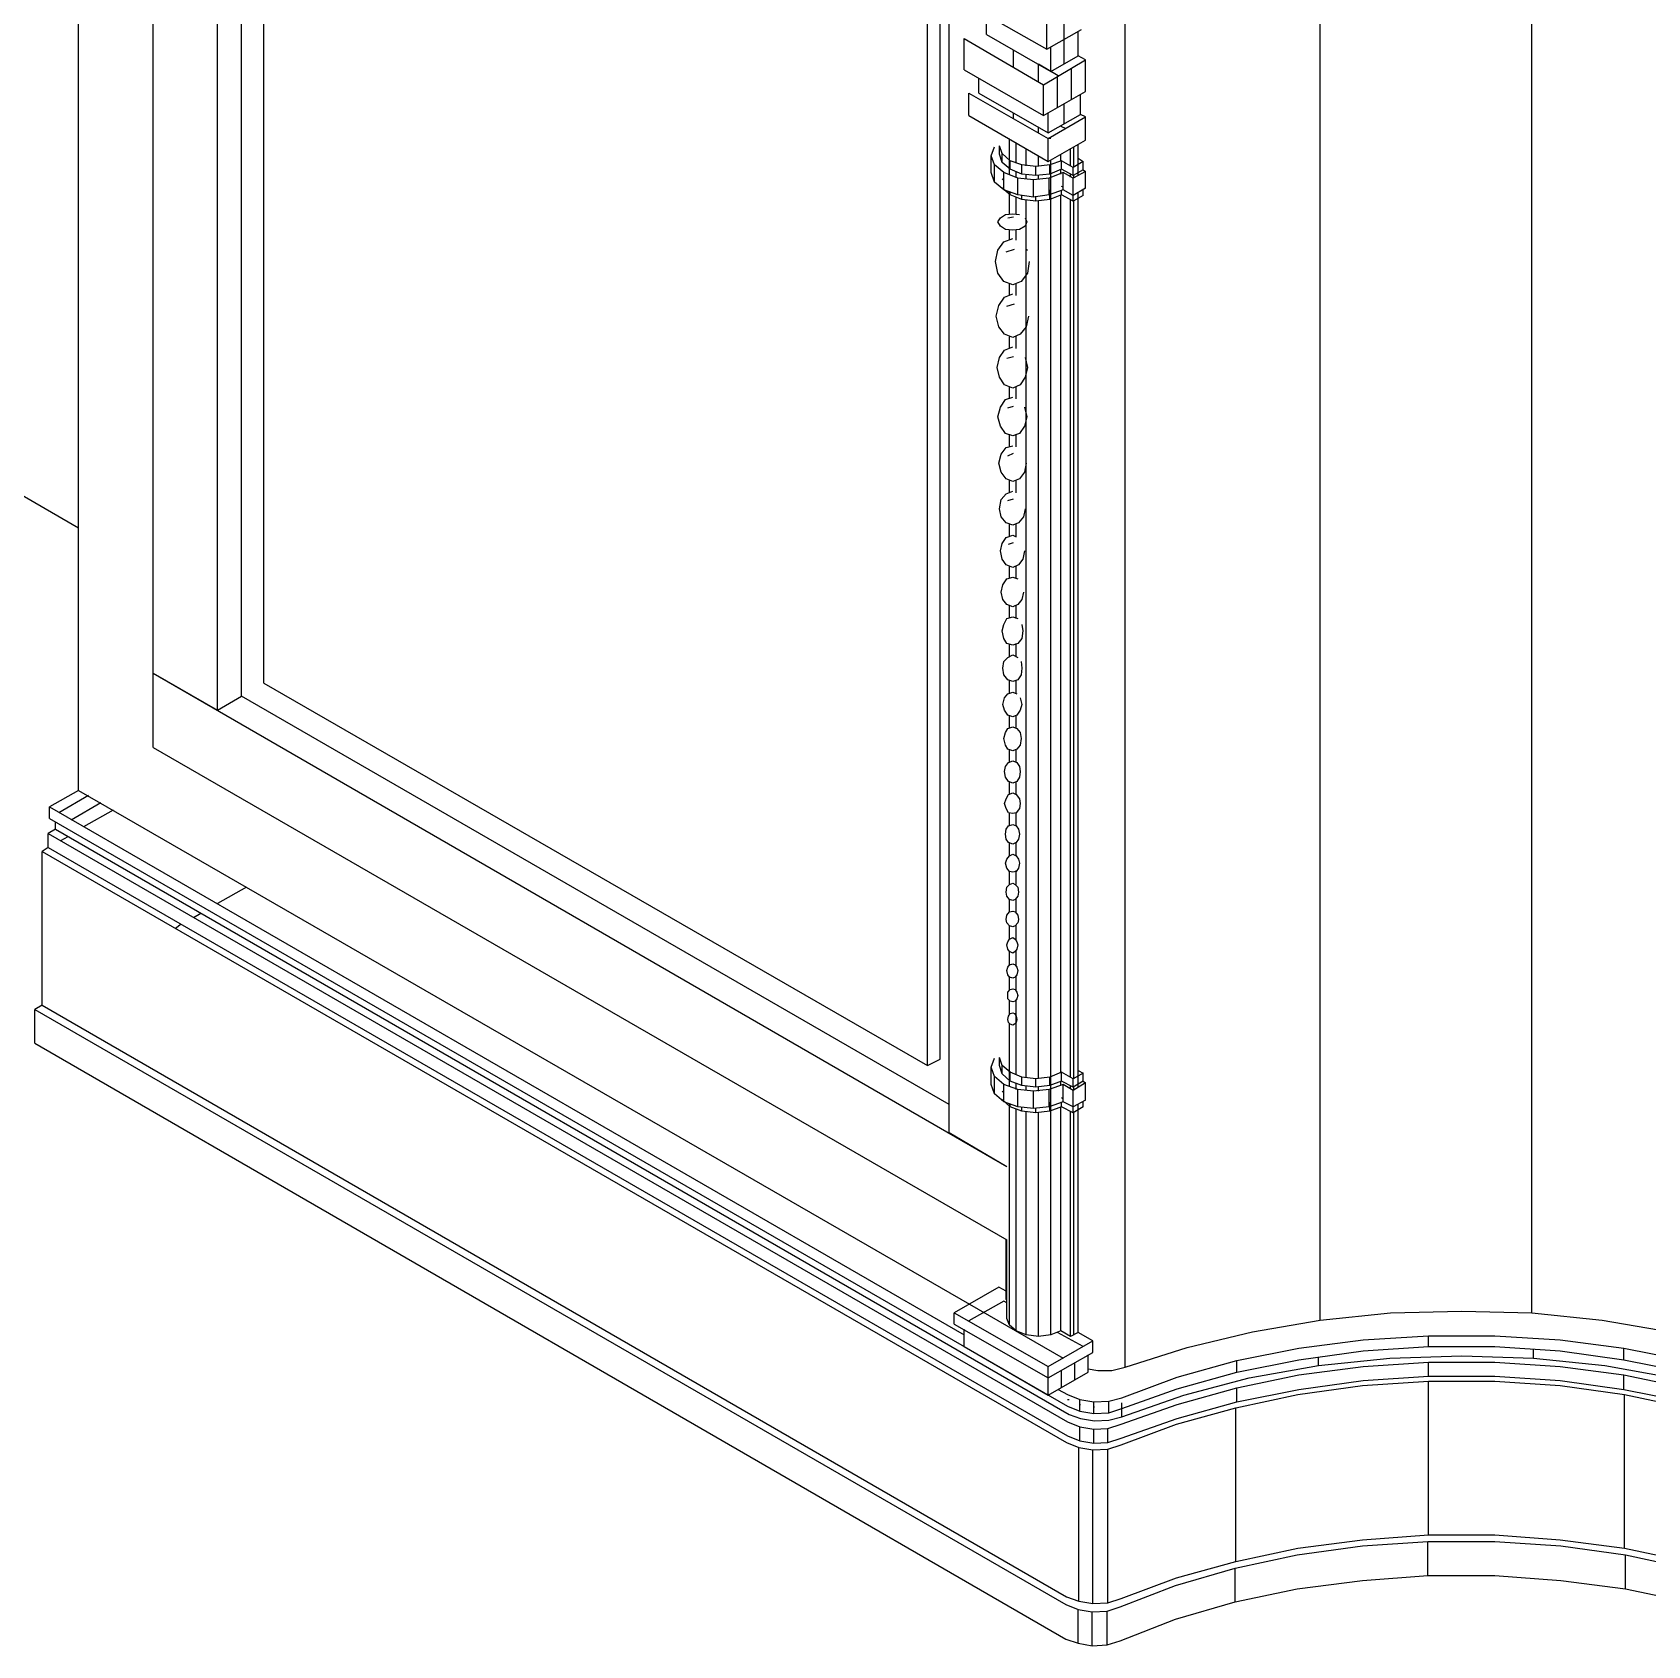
# Model space of a CAD drawing. Header units: inches. Extents: x 0.3 to 16.2, y 0.3 to 11.4.
# Drawn here: x 12.453 to 13.222, y 7.473 to 8.242 of the extents above; entities that cross this region are included whole.
import ezdxf

# ---------------------------------------------------------------- set-up
doc = ezdxf.new("R2010")
doc.units = ezdxf.units.IN
doc.header["$LTSCALE"] = 0.009843
doc.header["$MEASUREMENT"] = 0
doc.layers.add('GEOMETRY', color=7, linetype='Continuous')

msp = doc.modelspace()

# ---------------------------------------------------------------- linework, layer by layer
at = {"layer": 'GEOMETRY'}
for p, q in [((11.20039, 8.74134), (12.4748, 8.00551)), ((12.4748, 7.88031), (12.4748, 8.61024)), ((12.51024, 7.93622), (12.51024, 8.49016)), ((12.54094, 7.9185), (12.54094, 8.47244)), ((12.55236, 7.9252), (12.55236, 8.46575)), ((12.56299, 7.9315), (12.56299, 8.44724)), ((13.16693, 7.6315), (13.16693, 8.36457)), ((13.06614, 7.62795), (13.06614, 8.36102)), ((12.97323, 7.60551), (12.97323, 8.33622)), ((12.88937, 7.71732), (12.88937, 8.27087)), ((12.93583, 8.23346), (12.93583, 8.27008)), ((12.94409, 8.23819), (12.94409, 8.2752)), ((12.87913, 7.74921), (12.87913, 8.26496)), ((12.88504, 7.75236), (12.88504, 8.2685)), ((12.90197, 8.25276), (12.93583, 8.23346)), ((12.90709, 8.24055), (12.90709, 8.24961)), ((12.90709, 8.24055), (12.9378, 8.22283)), ((12.93583, 8.23346), (12.95236, 8.24291)), ((12.95079, 8.23031), (12.95079, 8.24213)), ((12.89646, 8.23858), (12.93425, 8.21654)), ((12.89646, 8.23858), (12.93425, 8.21654)), ((12.89646, 8.22362), (12.89646, 8.23858)), ((12.92008, 8.2248), (12.92008, 8.23307)), ((12.9378, 8.22283), (12.9378, 8.23465)), ((12.94409, 8.22638), (12.94409, 8.23819)), ((12.94134, 8.22087), (12.93189, 8.22638)), ((12.93189, 8.21811), (12.93189, 8.22638)), ((12.93425, 8.21654), (12.95433, 8.22835)), ((12.93425, 8.21654), (12.95433, 8.22835)), ((12.9378, 8.22283), (12.95079, 8.23031)), ((12.94764, 8.20945), (12.94764, 8.22441)), ((12.95433, 8.22835), (12.95079, 8.23031)), ((12.95433, 8.21339), (12.95433, 8.22835)), ((12.89646, 8.22362), (12.93425, 8.20197)), ((12.90354, 8.2126), (12.90354, 8.21929)), ((12.93425, 8.20197), (12.93425, 8.21654)), ((12.94094, 8.20551), (12.94094, 8.22047)), ((12.89882, 8.2126), (12.93661, 8.19094)), ((12.89882, 8.2126), (12.93661, 8.19094)), ((12.89882, 8.20197), (12.89882, 8.2126)), ((12.90354, 8.2126), (12.93661, 8.1937)), ((12.93425, 8.20197), (12.95433, 8.21339)), ((12.95197, 8.20236), (12.95197, 8.21181)), ((12.89882, 8.20197), (12.93661, 8.17992)), ((12.92008, 8.20039), (12.92008, 8.20315)), ((12.93661, 8.1937), (12.93661, 8.20315)), ((12.93661, 8.1937), (12.95197, 8.20236)), ((12.93661, 8.19094), (12.95433, 8.20118)), ((12.93661, 8.19094), (12.95433, 8.20118)), ((12.94409, 8.19803), (12.94409, 8.20748)), ((12.95433, 8.20118), (12.95197, 8.20236)), ((12.95433, 8.19016), (12.95433, 8.20118)), ((12.93189, 8.1937), (12.93189, 8.19646)), ((12.94252, 8.19685), (12.94488, 8.19567)), ((12.90945, 8.18268), (12.91102, 8.18701)), ((12.91457, 8.18386), (12.91339, 8.1874)), ((12.91457, 8.18386), (12.91339, 8.1874)), ((12.91339, 8.18346), (12.91339, 8.1874)), ((12.91811, 8.17362), (12.91811, 8.19094)), ((12.92126, 8.17913), (12.92126, 8.18898)), ((12.92598, 8.17795), (12.92598, 8.18622)), ((12.9378, 8.19094), (12.93661, 8.19094)), ((12.9378, 8.19094), (12.93661, 8.19094)), ((12.93661, 8.17992), (12.93661, 8.19094)), ((12.93661, 8.17992), (12.95433, 8.19016)), ((12.94724, 8.17795), (12.94724, 8.18622)), ((12.94882, 8.17756), (12.94882, 8.18701)), ((12.95079, 8.17874), (12.95079, 8.18819)), ((12.91102, 8.17835), (12.90945, 8.18268)), ((12.91102, 8.17835), (12.90945, 8.18268)), ((12.90945, 8.1748), (12.90945, 8.18268)), ((12.91535, 8.1748), (12.91102, 8.17835)), ((12.91102, 8.17008), (12.91102, 8.17835)), ((12.91535, 8.1748), (12.91102, 8.17835)), ((12.91457, 8.17953), (12.91339, 8.18346)), ((12.9185, 8.18031), (12.91457, 8.18386)), ((12.91457, 8.17953), (12.91457, 8.18386)), ((12.9185, 8.18031), (12.91457, 8.18386)), ((12.9185, 8.17638), (12.91457, 8.17953)), ((12.92402, 8.17835), (12.9185, 8.18031)), ((12.9185, 8.17638), (12.9185, 8.18031)), ((12.92402, 8.17835), (12.9185, 8.18031)), ((12.93071, 8.17756), (12.92402, 8.17835)), ((12.92402, 8.17402), (12.92402, 8.17835)), ((12.93071, 8.17756), (12.92402, 8.17835)), ((12.9374, 8.17835), (12.93071, 8.17756)), ((12.9374, 8.17835), (12.93071, 8.17756)), ((12.93189, 8.17756), (12.93189, 8.18268)), ((12.93189, 8.17756), (12.93189, 8.18268)), ((12.94291, 8.18031), (12.9374, 8.17835)), ((12.94291, 8.18031), (12.9374, 8.17835)), ((12.9374, 8.17402), (12.9374, 8.17835)), ((12.9378, 7.62087), (12.9378, 8.18071)), ((12.94252, 8.18031), (12.94252, 8.18346)), ((12.94843, 8.17717), (12.94291, 8.18031)), ((12.94291, 8.17638), (12.94291, 8.18031)), ((12.94843, 8.17717), (12.94291, 8.18031)), ((12.95315, 8.17992), (12.94843, 8.17717)), ((12.95315, 8.17992), (12.94843, 8.17717)), ((12.95079, 8.1815), (12.95315, 8.17992)), ((12.95079, 8.1748), (12.95079, 8.17874)), ((12.95315, 8.17598), (12.95315, 8.17992)), ((12.91102, 8.17008), (12.90945, 8.1748)), ((12.91535, 8.16654), (12.91102, 8.17008)), ((12.91535, 8.17087), (12.91457, 8.17165)), ((12.91535, 8.17087), (12.91457, 8.17165)), ((12.92205, 8.17205), (12.91535, 8.1748)), ((12.91535, 8.16654), (12.91535, 8.1748)), ((12.92205, 8.17205), (12.91535, 8.1748)), ((12.92402, 8.17402), (12.9185, 8.17638)), ((12.92126, 8.17244), (12.92126, 8.1752)), ((12.92953, 8.17126), (12.92205, 8.17205)), ((12.92205, 8.16417), (12.92205, 8.17205)), ((12.92953, 8.17126), (12.92205, 8.17205)), ((12.93071, 8.17323), (12.92402, 8.17402)), ((12.92598, 8.17165), (12.92598, 8.17402)), ((12.93701, 8.17205), (12.92953, 8.17126)), ((12.93701, 8.17205), (12.92953, 8.17126)), ((12.92953, 8.16299), (12.92953, 8.17126)), ((12.93071, 8.17323), (12.93071, 8.17756)), ((12.9374, 8.17402), (12.93071, 8.17323)), ((12.93189, 8.17165), (12.93189, 8.17362)), ((12.93189, 8.17165), (12.93189, 8.17362)), ((12.9437, 8.1748), (12.93701, 8.17205)), ((12.9437, 8.1748), (12.93701, 8.17205)), ((12.93701, 8.16417), (12.93701, 8.17205)), ((12.94291, 8.17638), (12.9374, 8.17402)), ((12.94252, 8.17402), (12.94252, 8.17598)), ((12.94843, 8.17323), (12.94291, 8.17638)), ((12.94843, 8.17205), (12.9437, 8.1748)), ((12.9437, 8.16654), (12.9437, 8.1748)), ((12.94843, 8.17205), (12.9437, 8.1748)), ((12.94724, 8.17244), (12.94724, 8.17402)), ((12.94843, 8.17323), (12.94843, 8.17717)), ((12.95315, 8.17598), (12.94843, 8.17323)), ((12.95433, 8.1752), (12.94843, 8.17205)), ((12.95433, 8.1752), (12.94843, 8.17205)), ((12.94843, 8.16378), (12.94843, 8.17205)), ((12.94882, 8.17244), (12.94882, 8.17362)), ((12.95079, 8.17323), (12.95079, 8.1748)), ((12.95315, 8.17598), (12.95433, 8.1752)), ((12.95433, 8.16732), (12.95433, 8.1752)), ((12.9185, 8.16417), (12.91457, 8.16732)), ((12.92205, 8.16417), (12.91535, 8.16654)), ((12.91811, 8.15512), (12.91811, 8.16535)), ((12.9185, 8.16417), (12.9185, 8.16535)), ((12.92402, 8.16181), (12.9185, 8.16417)), ((12.92126, 8.15512), (12.92126, 8.16299)), ((12.92953, 8.16299), (12.92205, 8.16417)), ((12.92402, 8.16181), (12.92402, 8.16378)), ((12.93701, 8.16417), (12.92953, 8.16299)), ((12.93071, 8.16102), (12.93071, 8.16339)), ((12.9437, 8.16654), (12.93701, 8.16417)), ((12.9374, 8.16614), (12.93701, 8.16614)), ((12.9374, 8.16614), (12.93701, 8.16614)), ((12.9374, 8.16181), (12.9374, 8.16614)), ((12.94291, 8.16417), (12.9374, 8.16181)), ((12.94252, 7.74567), (12.94252, 8.16378)), ((12.9437, 8.16772), (12.94291, 8.16811)), ((12.9437, 8.16772), (12.94291, 8.16811)), ((12.94291, 8.16417), (12.94291, 8.16614)), ((12.94843, 8.16102), (12.94291, 8.16417)), ((12.94843, 8.16378), (12.9437, 8.16654)), ((12.95433, 8.16732), (12.94843, 8.16378)), ((12.94843, 8.16102), (12.94843, 8.16496)), ((12.95315, 8.16378), (12.94843, 8.16102)), ((12.95079, 8.1626), (12.95079, 8.16496)), ((12.95079, 7.74409), (12.95079, 8.1626)), ((12.95315, 8.16378), (12.95315, 8.16654)), ((12.91378, 8.15315), (12.91614, 8.15472)), ((12.91614, 8.15472), (12.91969, 8.15512)), ((12.91969, 8.15512), (12.92283, 8.15472)), ((12.93071, 8.16102), (12.92402, 8.16181)), ((12.92598, 7.7437), (12.92598, 8.16181)), ((12.9374, 8.16181), (12.93071, 8.16102)), ((12.93189, 7.74331), (12.93189, 8.16142)), ((12.93189, 7.74331), (12.93189, 8.16142)), ((12.94724, 7.7437), (12.94724, 8.16181)), ((12.94882, 7.74331), (12.94882, 8.16142)), ((12.9126, 8.15118), (12.91378, 8.15315)), ((12.91378, 8.14921), (12.9126, 8.15118)), ((12.91614, 8.14764), (12.91378, 8.14921)), ((12.91969, 8.14724), (12.91614, 8.14764)), ((12.91732, 8.15315), (12.92008, 8.15354)), ((12.91811, 8.14252), (12.91811, 8.14724)), ((12.92283, 8.14764), (12.91969, 8.14724)), ((12.92126, 8.14252), (12.92126, 8.14724)), ((12.92559, 8.14921), (12.92283, 8.14764)), ((12.92559, 8.15315), (12.92638, 8.15118)), ((12.92638, 8.15118), (12.92559, 8.14921)), ((12.9126, 8.1378), (12.91535, 8.14173)), ((12.91535, 8.14173), (12.91969, 8.14331)), ((12.91142, 8.13228), (12.9126, 8.1378)), ((12.9126, 8.12677), (12.91142, 8.13228)), ((12.91654, 8.13701), (12.92047, 8.13819)), ((12.92598, 8.13819), (12.92677, 8.1378)), ((12.92756, 8.13228), (12.92677, 8.12677)), ((12.91535, 8.12283), (12.9126, 8.12677)), ((12.92677, 8.12677), (12.92362, 8.12283)), ((12.91969, 8.12126), (12.91535, 8.12283)), ((12.91575, 8.11535), (12.91969, 8.11693)), ((12.91811, 8.11614), (12.91811, 8.12165)), ((12.92362, 8.12283), (12.91969, 8.12126)), ((12.92126, 8.11614), (12.92126, 8.12205)), ((12.91181, 8.1063), (12.91299, 8.11142)), ((12.91299, 8.11142), (12.91575, 8.11535)), ((12.91693, 8.11102), (12.92047, 8.1122)), ((12.91299, 8.10118), (12.91181, 8.1063)), ((12.91575, 8.09764), (12.91299, 8.10118)), ((12.92598, 8.10118), (12.92323, 8.09764)), ((12.92717, 8.1063), (12.92598, 8.10118)), ((12.91969, 8.09606), (12.91575, 8.09764)), ((12.91811, 8.09094), (12.91811, 8.09646)), ((12.92323, 8.09764), (12.91969, 8.09606)), ((12.92126, 8.09094), (12.92126, 8.09685)), ((12.9122, 8.08189), (12.91339, 8.08661)), ((12.91339, 8.08661), (12.91575, 8.09016)), ((12.91575, 8.09016), (12.91969, 8.09173)), ((12.91693, 8.08622), (12.92008, 8.08701)), ((12.92559, 8.08661), (12.92677, 8.08189)), ((12.91339, 8.07717), (12.9122, 8.08189)), ((12.92677, 8.08189), (12.92559, 8.07717)), ((12.91575, 8.07362), (12.91339, 8.07717)), ((12.91969, 8.07205), (12.91575, 8.07362)), ((12.91811, 8.06693), (12.91811, 8.07283)), ((12.92323, 8.07362), (12.91969, 8.07205)), ((12.92126, 8.06693), (12.92126, 8.07283)), ((12.92559, 8.07717), (12.92323, 8.07362)), ((12.9126, 8.05827), (12.91378, 8.06299)), ((12.91378, 8.06299), (12.91614, 8.06654)), ((12.91614, 8.06654), (12.91969, 8.06772)), ((12.91732, 8.0626), (12.92008, 8.06339)), ((12.9252, 8.06299), (12.92638, 8.05827)), ((12.91378, 8.05394), (12.9126, 8.05827)), ((12.92638, 8.05827), (12.9252, 8.05394)), ((12.91614, 8.05039), (12.91378, 8.05394)), ((12.91969, 8.04921), (12.91614, 8.05039)), ((12.91811, 8.04409), (12.91811, 8.05)), ((12.92283, 8.05039), (12.91969, 8.04921)), ((12.92126, 8.04409), (12.92126, 8.05)), ((12.9252, 8.05394), (12.92283, 8.05039)), ((12.91299, 8.03622), (12.91417, 8.04055)), ((12.91417, 8.04055), (12.91654, 8.0437)), ((12.91654, 8.0437), (12.91969, 8.04449)), ((12.91732, 8.03976), (12.92008, 8.04094)), ((12.91417, 8.03189), (12.91299, 8.03622)), ((12.91654, 8.02874), (12.91417, 8.03189)), ((12.9252, 8.03189), (12.92283, 8.02874)), ((12.92598, 8.03622), (12.9252, 8.03189)), ((12.91969, 8.02756), (12.91654, 8.02874)), ((12.91811, 8.02244), (12.91811, 8.02795)), ((12.92283, 8.02874), (12.91969, 8.02756)), ((12.92126, 8.02205), (12.92126, 8.02795)), ((12.91339, 8.01457), (12.91417, 8.0189)), ((12.91417, 8.0189), (12.91654, 8.02165)), ((12.91654, 8.02165), (12.91969, 8.02283)), ((12.91732, 8.0185), (12.92008, 8.01929)), ((12.91417, 8.01063), (12.91339, 8.01457)), ((12.91654, 8.00787), (12.91417, 8.01063)), ((12.9248, 8.01063), (12.92244, 8.00787)), ((12.92559, 8.01457), (12.9248, 8.01063)), ((12.91457, 7.99803), (12.91654, 8.00079)), ((12.91969, 8.00669), (12.91654, 8.00787)), ((12.91654, 8.00079), (12.91969, 8.00197)), ((12.91811, 8.00157), (12.91811, 8.00709)), ((12.92244, 8.00787), (12.91969, 8.00669)), ((12.91969, 8.00197), (12.92126, 8.00118)), ((12.92126, 8.00118), (12.92126, 8.00748)), ((12.91378, 7.99449), (12.91457, 7.99803)), ((12.91457, 7.99055), (12.91378, 7.99449)), ((12.91772, 7.99764), (12.92008, 7.99843)), ((12.9252, 7.99449), (12.92441, 7.99055)), ((12.91654, 7.9878), (12.91457, 7.99055)), ((12.91969, 7.98661), (12.91654, 7.9878)), ((12.91811, 7.9815), (12.91811, 7.9874)), ((12.92244, 7.9878), (12.91969, 7.98661)), ((12.92126, 7.9815), (12.92126, 7.9874)), ((12.92441, 7.99055), (12.92244, 7.9878)), ((12.91417, 7.9748), (12.91496, 7.97835)), ((12.91496, 7.97835), (12.91693, 7.9811)), ((12.91693, 7.9811), (12.91969, 7.98189)), ((12.91969, 7.98189), (12.92205, 7.9811)), ((12.91496, 7.97126), (12.91417, 7.9748)), ((12.91693, 7.9689), (12.91496, 7.97126)), ((12.92402, 7.97126), (12.92205, 7.9689)), ((12.9248, 7.9748), (12.92402, 7.97126)), ((12.91535, 7.95945), (12.91693, 7.9622)), ((12.91969, 7.96772), (12.91693, 7.9689)), ((12.91693, 7.9622), (12.91969, 7.96299)), ((12.91811, 7.9626), (12.91811, 7.9685)), ((12.92205, 7.9689), (12.91969, 7.96772)), ((12.91969, 7.96299), (12.92205, 7.9622)), ((12.92126, 7.9622), (12.92126, 7.9685)), ((12.91457, 7.9563), (12.91535, 7.95945)), ((12.91535, 7.95276), (12.91457, 7.9563)), ((12.92402, 7.95945), (12.92441, 7.9563)), ((12.92441, 7.9563), (12.92402, 7.95276)), ((12.91693, 7.95039), (12.91535, 7.95276)), ((12.91969, 7.94961), (12.91693, 7.95039)), ((12.91811, 7.94409), (12.91811, 7.95)), ((12.92205, 7.95039), (12.91969, 7.94961)), ((12.92126, 7.94409), (12.92126, 7.95039)), ((12.92402, 7.95276), (12.92205, 7.95039)), ((12.91496, 7.93858), (12.91535, 7.94173)), ((12.91535, 7.94173), (12.91732, 7.9437)), ((12.91732, 7.9437), (12.91969, 7.94488)), ((12.91969, 7.94488), (12.92205, 7.9437)), ((12.92362, 7.94173), (12.92402, 7.93858)), ((12.51024, 7.93622), (12.91693, 7.70118)), ((12.51024, 7.93622), (12.91693, 7.70118)), ((12.51024, 7.93622), (12.54094, 7.9185)), ((12.51024, 7.90079), (12.51024, 7.93622)), ((12.56299, 7.9315), (12.87913, 7.74921)), ((12.91535, 7.93543), (12.91496, 7.93858)), ((12.91732, 7.93307), (12.91535, 7.93543)), ((12.91969, 7.93228), (12.91732, 7.93307)), ((12.91811, 7.92677), (12.91811, 7.93268)), ((12.92205, 7.93307), (12.91969, 7.93228)), ((12.92126, 7.92677), (12.92126, 7.93268)), ((12.92362, 7.93543), (12.92205, 7.93307)), ((12.92402, 7.93858), (12.92362, 7.93543)), ((12.54094, 7.9185), (12.55236, 7.9252)), ((12.88937, 7.73071), (12.55236, 7.9252)), ((12.91496, 7.92126), (12.91575, 7.92441)), ((12.91575, 7.92441), (12.91732, 7.92638)), ((12.91732, 7.92638), (12.91969, 7.92717)), ((12.91969, 7.92717), (12.92165, 7.92638)), ((12.92323, 7.92441), (12.92402, 7.92126)), ((12.91575, 7.9185), (12.91496, 7.92126)), ((12.91732, 7.91614), (12.91575, 7.9185)), ((12.91969, 7.91535), (12.91732, 7.91614)), ((12.92165, 7.91614), (12.91969, 7.91535)), ((12.92126, 7.90984), (12.92126, 7.91614)), ((12.92323, 7.9185), (12.92165, 7.91614)), ((12.92402, 7.92126), (12.92323, 7.9185)), ((12.91614, 7.90787), (12.91732, 7.90984)), ((12.91732, 7.90984), (12.91969, 7.91063)), ((12.91811, 7.90984), (12.91811, 7.91575)), ((12.91969, 7.91063), (12.92165, 7.90984)), ((12.92165, 7.90984), (12.92323, 7.90787)), ((12.51024, 7.90079), (12.91693, 7.66614)), ((12.91535, 7.90512), (12.91614, 7.90787)), ((12.91614, 7.90197), (12.91535, 7.90512)), ((12.91732, 7.9), (12.91614, 7.90197)), ((12.92323, 7.90197), (12.92165, 7.9)), ((12.92323, 7.90787), (12.92362, 7.90512)), ((12.92362, 7.90512), (12.92323, 7.90197)), ((12.91614, 7.89173), (12.91772, 7.8937)), ((12.91969, 7.89921), (12.91732, 7.9)), ((12.91772, 7.8937), (12.91969, 7.89449)), ((12.91811, 7.8937), (12.91811, 7.9)), ((12.92165, 7.9), (12.91969, 7.89921)), ((12.91969, 7.89449), (12.92165, 7.8937)), ((12.92126, 7.8937), (12.92126, 7.9)), ((12.92165, 7.8937), (12.92283, 7.89173)), ((12.91575, 7.88937), (12.91614, 7.89173)), ((12.91614, 7.88661), (12.91575, 7.88937)), ((12.91772, 7.88465), (12.91614, 7.88661)), ((12.92283, 7.88661), (12.92165, 7.88465)), ((12.92283, 7.89173), (12.92323, 7.88937)), ((12.92323, 7.88937), (12.92283, 7.88661)), ((12.4748, 7.88031), (12.46102, 7.87244)), ((12.47953, 7.87795), (12.46535, 7.86969)), ((12.4748, 7.88031), (12.9437, 7.60984)), ((12.91654, 7.87638), (12.91772, 7.87835)), ((12.91969, 7.88386), (12.91772, 7.88465)), ((12.91772, 7.87835), (12.91969, 7.87913)), ((12.91811, 7.87835), (12.91811, 7.88465)), ((12.92165, 7.88465), (12.91969, 7.88386)), ((12.91969, 7.87913), (12.92126, 7.87835)), ((12.92126, 7.87835), (12.92126, 7.88465)), ((12.92126, 7.87835), (12.92283, 7.87638)), ((12.46102, 7.87244), (12.89646, 7.62087)), ((12.46102, 7.87244), (12.89646, 7.62087)), ((12.46102, 7.86693), (12.46102, 7.87244)), ((12.48543, 7.87441), (12.47126, 7.86614)), ((12.49134, 7.87087), (12.47717, 7.86299)), ((12.91575, 7.87402), (12.91654, 7.87638)), ((12.91654, 7.87165), (12.91575, 7.87402)), ((12.91772, 7.86969), (12.91654, 7.87165)), ((12.92283, 7.87165), (12.92126, 7.86969)), ((12.92283, 7.87638), (12.92323, 7.87402)), ((12.92323, 7.87402), (12.92283, 7.87165)), ((12.46102, 7.86693), (12.94567, 7.58701)), ((12.46378, 7.86181), (12.46378, 7.86535)), ((12.91654, 7.86181), (12.91772, 7.86339)), ((12.91969, 7.86929), (12.91772, 7.86969)), ((12.91772, 7.86339), (12.91969, 7.86417)), ((12.91811, 7.86378), (12.91811, 7.86969)), ((12.92126, 7.86969), (12.91969, 7.86929)), ((12.91969, 7.86417), (12.92126, 7.86339)), ((12.92126, 7.86339), (12.92126, 7.86969)), ((12.92126, 7.86339), (12.92244, 7.86181)), ((12.46378, 7.86181), (12.46024, 7.85984)), ((12.46024, 7.85984), (12.94567, 7.57953)), ((12.46024, 7.85984), (12.94567, 7.57953)), ((12.46024, 7.85315), (12.46024, 7.85984)), ((12.46378, 7.86181), (12.94646, 7.58307)), ((12.46969, 7.85827), (12.46614, 7.8563)), ((12.91614, 7.85945), (12.91654, 7.86181)), ((12.91654, 7.85709), (12.91614, 7.85945)), ((12.91772, 7.85551), (12.91654, 7.85709)), ((12.91969, 7.85472), (12.91772, 7.85551)), ((12.91811, 7.84921), (12.91811, 7.85551)), ((12.92126, 7.85551), (12.91969, 7.85472)), ((12.92244, 7.85709), (12.92126, 7.85551)), ((12.92126, 7.84921), (12.92126, 7.85551)), ((12.92244, 7.86181), (12.92283, 7.85945)), ((12.92283, 7.85945), (12.92244, 7.85709)), ((12.46024, 7.85315), (12.45748, 7.85118)), ((12.45748, 7.85118), (12.94528, 7.56969)), ((12.45748, 7.85118), (12.94528, 7.56969)), ((12.45748, 7.77795), (12.45748, 7.85118)), ((12.46024, 7.85315), (12.94567, 7.57283)), ((12.91614, 7.84567), (12.91693, 7.84764)), ((12.91693, 7.84764), (12.91811, 7.84921)), ((12.91811, 7.84921), (12.91969, 7.85)), ((12.91969, 7.85), (12.92126, 7.84921)), ((12.92126, 7.84921), (12.92244, 7.84764)), ((12.92244, 7.84764), (12.92283, 7.84567)), ((12.91693, 7.84331), (12.91614, 7.84567)), ((12.91811, 7.84173), (12.91693, 7.84331)), ((12.91969, 7.84134), (12.91811, 7.84173)), ((12.91811, 7.83543), (12.91811, 7.84173)), ((12.92126, 7.84173), (12.91969, 7.84134)), ((12.92244, 7.84331), (12.92126, 7.84173)), ((12.92126, 7.83543), (12.92126, 7.84213)), ((12.92283, 7.84567), (12.92244, 7.84331)), ((12.55472, 7.83425), (12.54094, 7.82638)), ((12.91654, 7.83189), (12.91693, 7.83425)), ((12.91693, 7.82992), (12.91654, 7.83189)), ((12.91693, 7.83425), (12.91811, 7.83543)), ((12.91811, 7.83543), (12.91969, 7.83622)), ((12.91969, 7.83622), (12.92087, 7.83543)), ((12.92087, 7.83543), (12.92205, 7.83425)), ((12.92205, 7.83425), (12.92244, 7.83189)), ((12.92244, 7.83189), (12.92205, 7.82992)), ((12.91811, 7.82835), (12.91693, 7.82992)), ((12.91969, 7.82795), (12.91811, 7.82835)), ((12.91811, 7.82244), (12.91811, 7.82835)), ((12.92087, 7.82835), (12.91969, 7.82795)), ((12.92205, 7.82992), (12.92087, 7.82835)), ((12.92126, 7.82205), (12.92126, 7.82874)), ((12.52362, 7.81654), (12.52087, 7.81457)), ((12.53307, 7.82165), (12.52953, 7.81969)), ((12.91654, 7.8189), (12.91693, 7.82087)), ((12.91693, 7.81732), (12.91654, 7.8189)), ((12.91693, 7.82087), (12.91811, 7.82244)), ((12.91811, 7.81575), (12.91693, 7.81732)), ((12.91811, 7.82244), (12.91969, 7.82283)), ((12.91969, 7.82283), (12.92087, 7.82244)), ((12.92087, 7.82244), (12.92205, 7.82087)), ((12.92205, 7.81732), (12.92087, 7.81575)), ((12.92126, 7.80906), (12.92126, 7.81614)), ((12.92205, 7.82087), (12.92244, 7.8189)), ((12.92244, 7.8189), (12.92205, 7.81732)), ((12.91732, 7.80827), (12.91811, 7.80945)), ((12.91969, 7.81535), (12.91811, 7.81575)), ((12.91811, 7.80945), (12.91811, 7.81575)), ((12.91811, 7.80945), (12.91969, 7.81024)), ((12.92087, 7.81575), (12.91969, 7.81535)), ((12.91969, 7.81024), (12.92087, 7.80945)), ((12.92087, 7.80945), (12.92165, 7.80827)), ((12.91693, 7.80669), (12.91732, 7.80827)), ((12.91732, 7.80472), (12.91693, 7.80669)), ((12.91811, 7.80354), (12.91732, 7.80472)), ((12.91969, 7.80276), (12.91811, 7.80354)), ((12.91811, 7.79685), (12.91811, 7.80354)), ((12.92087, 7.80354), (12.91969, 7.80276)), ((12.92165, 7.80472), (12.92087, 7.80354)), ((12.92126, 7.79646), (12.92126, 7.80394)), ((12.92165, 7.80827), (12.92205, 7.80669)), ((12.92205, 7.80669), (12.92165, 7.80472)), ((12.91693, 7.79449), (12.91732, 7.79606)), ((12.91732, 7.79252), (12.91693, 7.79449)), ((12.91732, 7.79606), (12.91811, 7.79724)), ((12.91811, 7.79724), (12.91969, 7.79764)), ((12.91969, 7.79764), (12.92087, 7.79724)), ((12.92087, 7.79724), (12.92165, 7.79606)), ((12.92165, 7.79606), (12.92205, 7.79449)), ((12.92205, 7.79449), (12.92165, 7.79252)), ((12.91811, 7.79134), (12.91732, 7.79252)), ((12.91732, 7.78425), (12.9185, 7.78543)), ((12.91811, 7.78504), (12.91811, 7.79173)), ((12.91969, 7.79094), (12.91811, 7.79134)), ((12.9185, 7.78543), (12.91969, 7.78583)), ((12.92087, 7.79134), (12.91969, 7.79094)), ((12.91969, 7.78583), (12.92087, 7.78543)), ((12.92165, 7.79252), (12.92087, 7.79134)), ((12.92087, 7.78543), (12.92165, 7.78425)), ((12.92126, 7.78465), (12.92126, 7.79213)), ((12.45748, 7.77795), (12.45394, 7.77598)), ((12.45748, 7.77795), (12.94528, 7.49606)), ((12.91732, 7.78268), (12.91732, 7.78425)), ((12.91732, 7.7811), (12.91732, 7.78268)), ((12.9185, 7.77992), (12.91732, 7.7811)), ((12.91811, 7.77362), (12.91811, 7.78031)), ((12.91969, 7.77953), (12.9185, 7.77992)), ((12.92087, 7.77992), (12.91969, 7.77953)), ((12.92165, 7.7811), (12.92087, 7.77992)), ((12.92126, 7.74488), (12.92126, 7.78071)), ((12.92165, 7.78425), (12.92205, 7.78268)), ((12.92205, 7.78268), (12.92165, 7.7811)), ((12.45394, 7.77598), (12.94488, 7.49252)), ((12.45394, 7.77598), (12.94488, 7.49252)), ((12.45394, 7.75984), (12.45394, 7.77598)), ((12.91732, 7.77126), (12.91772, 7.77283)), ((12.91772, 7.76969), (12.91732, 7.77126)), ((12.91772, 7.77283), (12.9185, 7.77402)), ((12.9185, 7.77402), (12.91969, 7.77441)), ((12.91969, 7.77441), (12.92047, 7.77402)), ((12.92047, 7.77402), (12.92126, 7.77283)), ((12.92126, 7.77283), (12.92165, 7.77126)), ((12.92165, 7.77126), (12.92126, 7.76969)), ((12.9185, 7.7689), (12.91772, 7.76969)), ((12.91811, 7.73937), (12.91811, 7.76929)), ((12.91969, 7.7685), (12.9185, 7.7689)), ((12.92047, 7.7689), (12.91969, 7.7685)), ((12.92126, 7.76969), (12.92047, 7.7689)), ((12.45394, 7.75984), (12.94488, 7.47598)), ((12.87913, 7.74921), (12.88504, 7.75236)), ((12.90945, 7.74843), (12.91102, 7.75276)), ((12.91102, 7.74409), (12.90945, 7.74843)), ((12.91102, 7.74409), (12.90945, 7.74843)), ((12.90945, 7.74016), (12.90945, 7.74843)), ((12.91457, 7.74921), (12.91339, 7.75315)), ((12.91457, 7.74921), (12.91339, 7.75315)), ((12.91339, 7.74921), (12.91339, 7.75315)), ((12.91457, 7.74528), (12.91339, 7.74921)), ((12.9185, 7.74606), (12.91457, 7.74921)), ((12.91457, 7.74528), (12.91457, 7.74921)), ((12.9185, 7.74606), (12.91457, 7.74921)), ((12.95079, 7.74685), (12.95315, 7.74567)), ((12.91102, 7.73583), (12.90945, 7.74016)), ((12.91535, 7.74016), (12.91102, 7.74409)), ((12.91102, 7.73583), (12.91102, 7.74409)), ((12.91535, 7.74016), (12.91102, 7.74409)), ((12.9185, 7.74173), (12.91457, 7.74528)), ((12.92205, 7.7378), (12.91535, 7.74016)), ((12.91535, 7.73189), (12.91535, 7.74016)), ((12.92205, 7.7378), (12.91535, 7.74016)), ((12.92402, 7.7437), (12.9185, 7.74606)), ((12.9185, 7.74173), (12.9185, 7.74606)), ((12.92402, 7.7437), (12.9185, 7.74606)), ((12.92402, 7.73976), (12.9185, 7.74173)), ((12.92126, 7.7378), (12.92126, 7.74094)), ((12.93071, 7.74291), (12.92402, 7.7437)), ((12.92402, 7.73976), (12.92402, 7.7437)), ((12.93071, 7.74291), (12.92402, 7.7437)), ((12.93071, 7.73898), (12.92402, 7.73976)), ((12.92598, 7.7374), (12.92598, 7.73937)), ((12.9374, 7.7437), (12.93071, 7.74291)), ((12.9374, 7.7437), (12.93071, 7.74291)), ((12.93071, 7.73898), (12.93071, 7.74291)), ((12.9374, 7.73976), (12.93071, 7.73898)), ((12.9437, 7.74016), (12.93701, 7.7378)), ((12.9437, 7.74016), (12.93701, 7.7378)), ((12.94291, 7.74606), (12.9374, 7.7437)), ((12.94291, 7.74606), (12.9374, 7.7437)), ((12.9374, 7.73976), (12.9374, 7.7437)), ((12.94291, 7.74173), (12.9374, 7.73976)), ((12.94252, 7.73976), (12.94252, 7.74173)), ((12.94843, 7.74291), (12.94291, 7.74606)), ((12.94291, 7.74173), (12.94291, 7.74606)), ((12.94843, 7.74291), (12.94291, 7.74606)), ((12.94843, 7.73898), (12.94291, 7.74173)), ((12.94843, 7.7374), (12.9437, 7.74016)), ((12.9437, 7.73189), (12.9437, 7.74016)), ((12.94843, 7.7374), (12.9437, 7.74016)), ((12.94724, 7.73819), (12.94724, 7.73937)), ((12.95315, 7.74567), (12.94843, 7.74291)), ((12.95315, 7.74567), (12.94843, 7.74291)), ((12.94843, 7.73898), (12.94843, 7.74291)), ((12.95315, 7.74173), (12.94843, 7.73898)), ((12.95433, 7.74094), (12.94843, 7.7374)), ((12.95433, 7.74094), (12.94843, 7.7374)), ((12.94882, 7.7378), (12.94882, 7.73937)), ((12.95079, 7.74016), (12.95079, 7.74409)), ((12.95079, 7.73898), (12.95079, 7.74016)), ((12.95315, 7.74173), (12.95315, 7.74567)), ((12.95315, 7.74173), (12.95433, 7.74094)), ((12.95433, 7.73268), (12.95433, 7.74094)), ((12.91535, 7.73189), (12.91102, 7.73583)), ((12.91535, 7.73622), (12.91457, 7.73701)), ((12.91535, 7.73622), (12.91457, 7.73701)), ((12.9185, 7.72953), (12.91457, 7.73307)), ((12.92205, 7.72953), (12.91535, 7.73189)), ((12.92953, 7.73701), (12.92205, 7.7378)), ((12.92205, 7.72953), (12.92205, 7.7378)), ((12.92953, 7.73701), (12.92205, 7.7378)), ((12.93701, 7.7378), (12.92953, 7.73701)), ((12.93701, 7.7378), (12.92953, 7.73701)), ((12.92953, 7.72874), (12.92953, 7.73701)), ((12.93189, 7.73701), (12.93189, 7.73898)), ((12.93189, 7.73701), (12.93189, 7.73898)), ((12.93701, 7.72953), (12.93701, 7.7378)), ((12.9437, 7.73189), (12.93701, 7.72953)), ((12.9374, 7.7315), (12.93701, 7.7315)), ((12.9374, 7.7315), (12.93701, 7.7315)), ((12.9374, 7.72756), (12.9374, 7.7315)), ((12.9437, 7.73346), (12.94291, 7.73386)), ((12.9437, 7.73346), (12.94291, 7.73386)), ((12.94291, 7.72953), (12.94291, 7.73189)), ((12.94843, 7.72953), (12.9437, 7.73189)), ((12.94843, 7.72953), (12.94843, 7.7374)), ((12.95433, 7.73268), (12.94843, 7.72953)), ((12.95315, 7.72953), (12.95315, 7.73189)), ((12.91811, 7.62559), (12.91811, 7.7311)), ((12.9185, 7.72953), (12.9185, 7.7311)), ((12.92402, 7.72756), (12.9185, 7.72953)), ((12.92126, 7.62283), (12.92126, 7.72874)), ((12.92953, 7.72874), (12.92205, 7.72953)), ((12.92402, 7.72756), (12.92402, 7.72953)), ((12.93071, 7.72677), (12.92402, 7.72756)), ((12.92598, 7.62087), (12.92598, 7.72717)), ((12.93701, 7.72953), (12.92953, 7.72874)), ((12.93071, 7.72677), (12.93071, 7.72874)), ((12.9374, 7.72756), (12.93071, 7.72677)), ((12.93189, 7.62008), (12.93189, 7.72677)), ((12.93189, 7.7063), (12.93189, 7.72677)), ((12.94291, 7.72953), (12.9374, 7.72756)), ((12.94252, 7.62283), (12.94252, 7.72953)), ((12.94843, 7.72677), (12.94291, 7.72953)), ((12.94724, 7.62008), (12.94724, 7.72717)), ((12.94843, 7.72677), (12.94843, 7.73071)), ((12.95315, 7.72953), (12.94843, 7.72677)), ((12.94882, 7.62126), (12.94882, 7.72717)), ((12.95079, 7.72795), (12.95079, 7.73071)), ((12.95079, 7.62205), (12.95079, 7.72795)), ((12.88937, 7.71732), (12.91693, 7.70118)), ((12.93189, 7.67087), (12.93189, 7.7063)), ((12.91654, 7.6378), (12.91654, 7.66614)), ((12.91693, 7.62874), (12.91693, 7.66614)), ((12.92126, 7.63504), (12.92126, 7.66496)), ((12.91299, 7.6437), (12.89173, 7.6315)), ((12.91654, 7.64173), (12.91299, 7.6437)), ((12.89173, 7.6315), (12.93661, 7.60591)), ((12.89173, 7.6315), (12.93661, 7.60591)), ((12.89173, 7.62598), (12.89173, 7.6315)), ((12.91535, 7.63701), (12.89882, 7.62756)), ((12.91693, 7.63622), (12.91535, 7.63701)), ((12.91693, 7.6374), (12.91654, 7.6378)), ((13.06614, 7.62795), (13.09961, 7.6315)), ((13.09961, 7.6315), (13.13346, 7.63228)), ((13.13346, 7.63228), (13.16693, 7.6315)), ((13.16693, 7.6315), (13.20039, 7.62795)), ((12.89173, 7.62598), (12.93661, 7.60039)), ((12.91811, 7.62559), (12.91693, 7.62874)), ((12.92126, 7.62283), (12.91811, 7.62559)), ((13.03386, 7.62244), (13.06614, 7.62795)), ((13.20039, 7.62795), (13.23268, 7.62244)), ((12.89646, 7.61535), (12.89646, 7.62362)), ((12.92598, 7.62087), (12.92126, 7.62283)), ((12.93189, 7.62008), (12.92598, 7.62087)), ((12.9378, 7.62087), (12.93189, 7.62008)), ((12.93661, 7.60591), (12.95787, 7.61811)), ((12.93661, 7.60591), (12.95787, 7.61811)), ((12.94252, 7.62283), (12.9378, 7.62087)), ((12.95315, 7.61535), (12.94094, 7.62205)), ((12.94724, 7.62008), (12.94252, 7.62283)), ((12.95079, 7.62205), (12.94724, 7.62008)), ((12.95787, 7.61811), (12.95079, 7.62205)), ((12.95787, 7.6126), (12.95787, 7.61811)), ((13.00276, 7.61496), (13.03386, 7.62244)), ((13.05591, 7.61457), (13.08661, 7.6185)), ((13.05591, 7.61457), (13.08661, 7.6185)), ((13.08661, 7.6185), (13.11772, 7.62047)), ((13.08661, 7.6185), (13.11772, 7.62047)), ((13.11772, 7.62047), (13.14921, 7.62047)), ((13.11772, 7.62047), (13.14921, 7.62047)), ((13.11772, 7.61535), (13.11772, 7.62047)), ((13.14921, 7.62047), (13.18031, 7.6185)), ((13.14921, 7.62047), (13.18031, 7.6185)), ((13.18031, 7.6185), (13.21063, 7.61457)), ((13.18031, 7.6185), (13.21063, 7.61457)), ((12.89646, 7.61535), (12.93661, 7.59213)), ((12.93661, 7.60039), (12.95787, 7.6126)), ((12.95551, 7.60315), (12.95551, 7.61142)), ((12.97323, 7.60551), (13.00276, 7.61496)), ((12.99803, 7.60079), (13.02638, 7.60866)), ((12.99803, 7.60079), (13.02638, 7.60866)), ((13.02638, 7.60866), (13.05591, 7.61457)), ((13.02638, 7.60866), (13.05591, 7.61457)), ((13.02638, 7.60315), (13.05591, 7.60906)), ((13.02638, 7.60315), (13.02638, 7.60866)), ((13.05591, 7.60906), (13.08661, 7.61339)), ((13.06535, 7.6063), (13.06535, 7.61024)), ((13.06535, 7.6063), (13.09921, 7.60984)), ((13.08661, 7.61339), (13.11772, 7.61535)), ((13.09921, 7.60984), (13.13346, 7.61102)), ((13.11772, 7.61535), (13.14921, 7.61535)), ((13.13346, 7.61102), (13.16772, 7.60984)), ((13.14921, 7.61535), (13.18031, 7.61339)), ((13.16772, 7.60984), (13.16772, 7.61417)), ((13.16772, 7.60984), (13.20157, 7.6063)), ((13.18031, 7.61339), (13.21063, 7.60906)), ((13.21063, 7.61457), (13.24055, 7.60866)), ((13.21063, 7.61457), (13.24055, 7.60866)), ((13.21063, 7.60906), (13.21063, 7.61457)), ((13.21063, 7.60906), (13.24055, 7.60315)), ((12.93661, 7.60039), (12.93661, 7.60591)), ((12.93661, 7.59213), (12.93661, 7.60315)), ((12.93661, 7.59213), (12.95551, 7.60315)), ((12.94291, 7.59567), (12.94291, 7.60394)), ((12.94921, 7.59961), (12.94921, 7.60748)), ((12.95551, 7.60472), (12.96024, 7.60394)), ((12.96024, 7.60394), (12.96693, 7.60394)), ((12.96693, 7.60394), (12.97323, 7.60551)), ((12.97165, 7.59094), (12.99803, 7.60079)), ((12.97165, 7.59094), (12.99803, 7.60079)), ((12.99803, 7.59528), (13.02638, 7.60315)), ((13.02638, 7.59567), (13.05591, 7.60197)), ((13.02638, 7.59567), (13.05591, 7.60197)), ((13.03228, 7.60039), (13.06535, 7.6063)), ((13.05591, 7.60197), (13.08661, 7.60591)), ((13.05591, 7.60197), (13.08661, 7.60591)), ((13.08661, 7.60591), (13.11772, 7.60787)), ((13.08661, 7.60591), (13.11772, 7.60787)), ((13.08661, 7.59921), (13.11772, 7.60118)), ((13.11772, 7.60787), (13.14921, 7.60787)), ((13.11772, 7.60787), (13.14921, 7.60787)), ((13.11772, 7.60118), (13.11772, 7.60787)), ((13.11772, 7.60118), (13.14921, 7.60118)), ((13.14921, 7.60787), (13.18031, 7.60591)), ((13.14921, 7.60787), (13.18031, 7.60591)), ((13.14921, 7.60118), (13.18031, 7.59921)), ((13.18031, 7.60591), (13.21063, 7.60197)), ((13.18031, 7.60591), (13.21063, 7.60197)), ((13.20157, 7.6063), (13.23425, 7.60039)), ((13.21063, 7.60197), (13.24055, 7.59567)), ((13.21063, 7.60197), (13.24055, 7.59567)), ((13.21063, 7.59488), (13.21063, 7.60197)), ((12.94134, 7.59488), (12.94567, 7.59252)), ((12.94134, 7.59488), (12.94567, 7.59252)), ((12.97165, 7.58583), (12.99803, 7.59528)), ((12.99803, 7.5878), (13.02638, 7.59567)), ((12.99803, 7.5878), (13.02638, 7.59567)), ((13.00118, 7.59213), (13.03228, 7.60039)), ((13.02638, 7.58898), (13.02638, 7.59567)), ((13.02638, 7.58898), (13.05591, 7.59488)), ((13.05551, 7.59252), (13.08622, 7.59685)), ((13.05551, 7.59252), (13.08622, 7.59685)), ((13.05591, 7.59488), (13.08661, 7.59921)), ((13.08622, 7.59685), (13.11772, 7.59882)), ((13.08622, 7.59685), (13.11772, 7.59882)), ((13.11772, 7.59882), (13.14921, 7.59882)), ((13.11772, 7.59882), (13.14921, 7.59882)), ((13.11772, 7.52559), (13.11772, 7.59882)), ((13.14921, 7.59882), (13.18031, 7.59685)), ((13.14921, 7.59882), (13.18031, 7.59685)), ((13.18031, 7.59921), (13.21063, 7.59488)), ((13.18031, 7.59685), (13.21102, 7.59252)), ((13.18031, 7.59685), (13.21102, 7.59252)), ((13.21063, 7.59488), (13.24055, 7.58898)), ((12.94567, 7.59252), (12.95157, 7.59016)), ((12.94567, 7.59252), (12.95157, 7.59016)), ((12.94567, 7.59016), (12.94646, 7.59016)), ((12.94567, 7.59016), (12.94646, 7.59016)), ((12.94567, 7.58701), (12.95157, 7.58465)), ((12.95157, 7.58465), (12.95157, 7.59016)), ((12.95157, 7.59016), (12.95827, 7.58898)), ((12.95157, 7.59016), (12.95827, 7.58898)), ((12.95157, 7.5878), (12.95197, 7.5878)), ((12.95157, 7.5878), (12.95197, 7.5878)), ((12.95827, 7.58898), (12.96535, 7.58937)), ((12.95827, 7.58898), (12.96535, 7.58937)), ((12.95827, 7.58346), (12.95827, 7.58898)), ((12.95827, 7.58661), (12.95866, 7.58661)), ((12.95827, 7.58661), (12.95866, 7.58661)), ((12.96535, 7.58937), (12.97165, 7.59094)), ((12.96535, 7.58937), (12.97165, 7.59094)), ((12.96535, 7.58386), (12.96535, 7.58937)), ((12.96535, 7.58701), (12.96535, 7.58701)), ((12.96535, 7.58701), (12.96535, 7.58701)), ((12.96535, 7.58386), (12.97165, 7.58583)), ((12.97126, 7.57835), (12.99803, 7.5878)), ((12.97126, 7.57835), (12.99803, 7.5878)), ((12.97165, 7.58189), (13.00118, 7.59213)), ((12.97165, 7.58858), (12.97165, 7.58858)), ((12.97165, 7.58858), (12.97165, 7.58858)), ((12.97165, 7.58189), (12.97165, 7.58858)), ((12.99764, 7.57835), (13.02598, 7.58622)), ((12.99764, 7.57835), (13.02598, 7.58622)), ((12.99803, 7.5811), (13.02638, 7.58898)), ((13.02598, 7.58622), (13.05551, 7.59252)), ((13.02598, 7.58622), (13.05551, 7.59252)), ((13.02598, 7.51299), (13.02598, 7.58622)), ((13.21102, 7.59252), (13.24094, 7.58622)), ((13.21102, 7.59252), (13.24094, 7.58622)), ((13.21102, 7.51929), (13.21102, 7.59252)), ((12.94567, 7.57953), (12.95157, 7.57717)), ((12.94567, 7.57953), (12.95157, 7.57717)), ((12.94646, 7.58307), (12.95197, 7.5811)), ((12.95157, 7.58465), (12.95827, 7.58346)), ((12.95197, 7.5811), (12.95866, 7.57992)), ((12.95827, 7.58346), (12.96535, 7.58386)), ((12.95866, 7.57992), (12.96535, 7.58031)), ((12.96496, 7.57638), (12.97126, 7.57835)), ((12.96496, 7.57638), (12.97126, 7.57835)), ((12.96535, 7.58031), (12.97165, 7.58189)), ((12.97126, 7.57165), (12.99803, 7.5811)), ((12.97126, 7.5685), (12.99764, 7.57835)), ((12.97126, 7.5685), (12.99764, 7.57835)), ((12.94567, 7.57283), (12.95157, 7.57047)), ((12.95157, 7.57047), (12.95157, 7.57717)), ((12.95157, 7.57717), (12.95827, 7.57598)), ((12.95157, 7.57717), (12.95827, 7.57598)), ((12.95157, 7.57047), (12.95827, 7.56929)), ((12.95827, 7.57598), (12.96496, 7.57638)), ((12.95827, 7.57598), (12.96496, 7.57638)), ((12.95827, 7.56929), (12.95827, 7.57598)), ((12.96496, 7.56969), (12.96496, 7.57638)), ((12.96496, 7.56969), (12.97126, 7.57165)), ((12.94528, 7.56969), (12.95118, 7.56732)), ((12.94528, 7.56969), (12.95118, 7.56732)), ((12.95118, 7.49409), (12.95118, 7.56732)), ((12.95118, 7.56732), (12.95787, 7.56614)), ((12.95118, 7.56732), (12.95787, 7.56614)), ((12.95787, 7.56614), (12.96496, 7.56654)), ((12.95787, 7.56614), (12.96496, 7.56654)), ((12.95787, 7.49291), (12.95787, 7.56614)), ((12.95827, 7.56929), (12.96496, 7.56969)), ((12.96496, 7.56654), (12.97126, 7.5685)), ((12.96496, 7.56654), (12.97126, 7.5685)), ((12.96496, 7.49331), (12.96496, 7.56654)), ((13.08622, 7.52323), (13.11772, 7.52559)), ((13.11772, 7.52559), (13.14921, 7.52559)), ((13.14921, 7.52559), (13.18031, 7.52323)), ((13.02559, 7.50984), (13.05512, 7.51614)), ((13.02559, 7.50984), (13.05512, 7.51614)), ((13.02598, 7.51299), (13.05551, 7.51929)), ((13.05512, 7.51614), (13.08622, 7.52047)), ((13.05512, 7.51614), (13.08622, 7.52047)), ((13.05551, 7.51929), (13.08622, 7.52323)), ((13.08622, 7.52047), (13.11732, 7.52244)), ((13.08622, 7.52047), (13.11732, 7.52244)), ((13.11732, 7.52244), (13.14921, 7.52244)), ((13.11732, 7.52244), (13.14921, 7.52244)), ((13.11732, 7.5063), (13.11732, 7.52244)), ((13.14921, 7.52244), (13.18071, 7.52047)), ((13.14921, 7.52244), (13.18071, 7.52047)), ((13.18031, 7.52323), (13.21102, 7.51929)), ((13.18071, 7.52047), (13.21142, 7.51614)), ((13.18071, 7.52047), (13.21142, 7.51614)), ((13.21102, 7.51929), (13.24094, 7.51299)), ((13.21142, 7.51614), (13.24094, 7.50984)), ((13.21142, 7.51614), (13.24094, 7.50984)), ((13.21142, 7.5), (13.21142, 7.51614)), ((12.99724, 7.50157), (13.02559, 7.50984)), ((12.99724, 7.50157), (13.02559, 7.50984)), ((12.99764, 7.50512), (13.02598, 7.51299)), ((13.02559, 7.4937), (13.02559, 7.50984)), ((12.97087, 7.49134), (12.99724, 7.50157)), ((12.97087, 7.49134), (12.99724, 7.50157)), ((12.97126, 7.49528), (12.99764, 7.50512)), ((13.05512, 7.5), (13.08622, 7.50394)), ((13.08622, 7.50394), (13.11732, 7.5063)), ((13.11732, 7.5063), (13.14921, 7.5063)), ((13.14921, 7.5063), (13.18071, 7.50394)), ((13.18071, 7.50394), (13.21142, 7.5)), ((12.94528, 7.49606), (12.95118, 7.49409)), ((12.95118, 7.49409), (12.95787, 7.49291)), ((12.95787, 7.49291), (12.96496, 7.49331)), ((12.96496, 7.49331), (12.97126, 7.49528)), ((12.99724, 7.48543), (13.02559, 7.4937)), ((13.02559, 7.4937), (13.05512, 7.5)), ((13.21142, 7.5), (13.24094, 7.4937)), ((12.94488, 7.49252), (12.95079, 7.49016)), ((12.94488, 7.49252), (12.95079, 7.49016)), ((12.95079, 7.47402), (12.95079, 7.49016)), ((12.95079, 7.49016), (12.95748, 7.48898)), ((12.95079, 7.49016), (12.95748, 7.48898)), ((12.95748, 7.48898), (12.96457, 7.48937)), ((12.95748, 7.48898), (12.96457, 7.48937)), ((12.95748, 7.47283), (12.95748, 7.48898)), ((12.96457, 7.48937), (12.97087, 7.49134)), ((12.96457, 7.48937), (12.97087, 7.49134)), ((12.96457, 7.47323), (12.96457, 7.48937)), ((12.97087, 7.4752), (12.99724, 7.48543)), ((12.94488, 7.47598), (12.95079, 7.47402)), ((12.95079, 7.47402), (12.95748, 7.47283)), ((12.95748, 7.47283), (12.96457, 7.47323)), ((12.96457, 7.47323), (12.97087, 7.4752))]:
    msp.add_line(p, q, dxfattribs=at)

doc.saveas('drawing.dxf')
